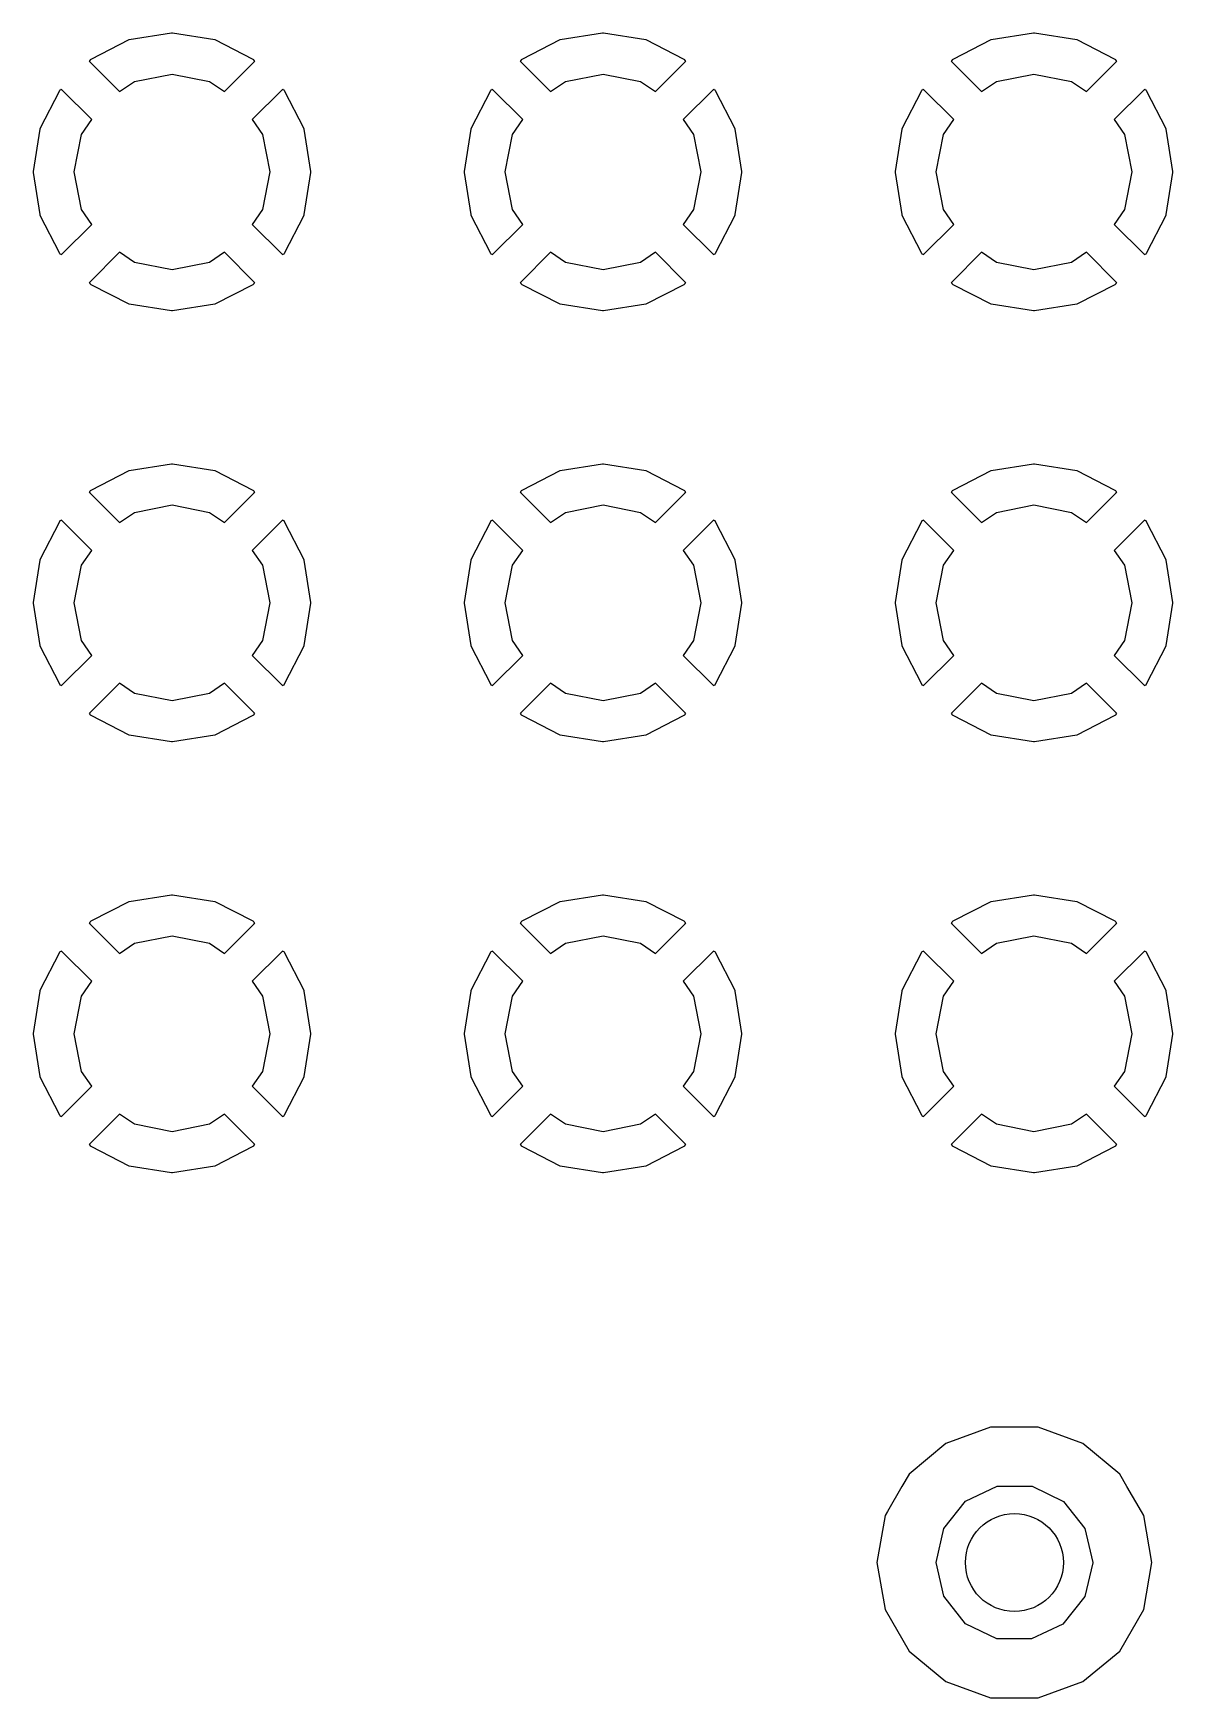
# Model space of a CAD drawing. Extents: x 115.8 to 161.6, y -138.2 to -92.4.
# Drawn here: x 153.146 to 156.054, y -119.895 to -115.646 of the extents above; entities that cross this region are included whole.
import ezdxf

# ---------------------------------------------------------------- set-up
doc = ezdxf.new("R2010")
doc.units = 0
doc.layers.add('BLACK', color=7, linetype='CONTINUOUS')

msp = doc.modelspace()

# ---------------------------------------------------------------- linework, layer by layer
at = {"layer": 'BLACK', "linetype": 'CONTINUOUS'}
for p, q in [((153.499, -115.646), (153.391, -115.663)), ((153.501, -115.646), (153.499, -115.646)), ((153.609, -115.663), (153.501, -115.646)), ((154.599, -115.646), (154.491, -115.663)), ((154.601, -115.646), (154.599, -115.646)), ((154.709, -115.663), (154.601, -115.646)), ((155.699, -115.646), (155.591, -115.663)), ((155.701, -115.646), (155.699, -115.646)), ((155.809, -115.663), (155.701, -115.646)), ((153.39, -115.663), (153.293, -115.713)), ((153.391, -115.663), (153.39, -115.663)), ((153.61, -115.663), (153.609, -115.663)), ((153.707, -115.713), (153.61, -115.663)), ((154.49, -115.663), (154.393, -115.713)), ((154.491, -115.663), (154.49, -115.663)), ((154.71, -115.663), (154.709, -115.663)), ((154.807, -115.713), (154.71, -115.663)), ((155.59, -115.663), (155.493, -115.713)), ((155.591, -115.663), (155.59, -115.663)), ((155.81, -115.663), (155.809, -115.663)), ((155.907, -115.713), (155.81, -115.663)), ((153.29, -115.716), (153.289, -115.717)), ((153.289, -115.717), (153.29, -115.719)), ((153.291, -115.714), (153.29, -115.716)), ((153.29, -115.719), (153.366, -115.795)), ((153.293, -115.713), (153.291, -115.714)), ((153.634, -115.795), (153.71, -115.719)), ((153.709, -115.714), (153.707, -115.713)), ((153.71, -115.716), (153.709, -115.714)), ((153.711, -115.717), (153.71, -115.716)), ((153.71, -115.719), (153.711, -115.717)), ((154.39, -115.716), (154.389, -115.717)), ((154.389, -115.717), (154.39, -115.719)), ((154.391, -115.714), (154.39, -115.716)), ((154.39, -115.719), (154.466, -115.795)), ((154.393, -115.713), (154.391, -115.714)), ((154.734, -115.795), (154.81, -115.719)), ((154.809, -115.714), (154.807, -115.713)), ((154.81, -115.716), (154.809, -115.714)), ((154.811, -115.717), (154.81, -115.716)), ((154.81, -115.719), (154.811, -115.717)), ((155.49, -115.716), (155.489, -115.717)), ((155.489, -115.717), (155.49, -115.719)), ((155.491, -115.714), (155.49, -115.716)), ((155.49, -115.719), (155.566, -115.795)), ((155.493, -115.713), (155.491, -115.714)), ((155.834, -115.795), (155.91, -115.719)), ((155.909, -115.714), (155.907, -115.713)), ((155.91, -115.716), (155.909, -115.714)), ((155.911, -115.717), (155.91, -115.716)), ((155.91, -115.719), (155.911, -115.717)), ((153.366, -115.795), (153.404, -115.769)), ((153.404, -115.769), (153.5, -115.75)), ((153.5, -115.75), (153.596, -115.769)), ((153.596, -115.769), (153.634, -115.795)), ((154.466, -115.795), (154.504, -115.769)), ((154.504, -115.769), (154.6, -115.75)), ((154.6, -115.75), (154.696, -115.769)), ((154.696, -115.769), (154.734, -115.795)), ((155.566, -115.795), (155.604, -115.769)), ((155.604, -115.769), (155.7, -115.75)), ((155.7, -115.75), (155.796, -115.769)), ((155.796, -115.769), (155.834, -115.795)), ((153.213, -115.793), (153.163, -115.89)), ((153.214, -115.791), (153.213, -115.793)), ((153.216, -115.79), (153.214, -115.791)), ((153.217, -115.789), (153.216, -115.79)), ((153.219, -115.79), (153.217, -115.789)), ((153.295, -115.866), (153.219, -115.79)), ((153.781, -115.79), (153.705, -115.866)), ((153.783, -115.789), (153.781, -115.79)), ((153.784, -115.79), (153.783, -115.789)), ((153.786, -115.791), (153.784, -115.79)), ((153.787, -115.793), (153.786, -115.791)), ((153.837, -115.89), (153.787, -115.793)), ((154.313, -115.793), (154.263, -115.89)), ((154.314, -115.791), (154.313, -115.793)), ((154.316, -115.79), (154.314, -115.791)), ((154.317, -115.789), (154.316, -115.79)), ((154.319, -115.79), (154.317, -115.789)), ((154.395, -115.866), (154.319, -115.79)), ((154.881, -115.79), (154.805, -115.866)), ((154.883, -115.789), (154.881, -115.79)), ((154.884, -115.79), (154.883, -115.789)), ((154.886, -115.791), (154.884, -115.79)), ((154.887, -115.793), (154.886, -115.791)), ((154.937, -115.89), (154.887, -115.793)), ((155.413, -115.793), (155.363, -115.89)), ((155.414, -115.791), (155.413, -115.793)), ((155.416, -115.79), (155.414, -115.791)), ((155.417, -115.789), (155.416, -115.79)), ((155.419, -115.79), (155.417, -115.789)), ((155.495, -115.866), (155.419, -115.79)), ((155.981, -115.79), (155.905, -115.866)), ((155.983, -115.789), (155.981, -115.79)), ((155.984, -115.79), (155.983, -115.789)), ((155.986, -115.791), (155.984, -115.79)), ((155.987, -115.793), (155.986, -115.791)), ((156.037, -115.89), (155.987, -115.793)), ((153.269, -115.904), (153.295, -115.866)), ((153.705, -115.866), (153.731, -115.904)), ((154.369, -115.904), (154.395, -115.866)), ((154.805, -115.866), (154.831, -115.904)), ((155.469, -115.904), (155.495, -115.866)), ((155.905, -115.866), (155.931, -115.904)), ((153.163, -115.891), (153.146, -115.999)), ((153.163, -115.89), (153.163, -115.891)), ((153.25, -116), (153.269, -115.904)), ((153.731, -115.904), (153.75, -116)), ((153.837, -115.891), (153.837, -115.89)), ((153.854, -115.999), (153.837, -115.891)), ((154.263, -115.891), (154.246, -115.999)), ((154.263, -115.89), (154.263, -115.891)), ((154.35, -116), (154.369, -115.904)), ((154.831, -115.904), (154.85, -116)), ((154.937, -115.891), (154.937, -115.89)), ((154.954, -115.999), (154.937, -115.891)), ((155.363, -115.891), (155.346, -115.999)), ((155.363, -115.89), (155.363, -115.891)), ((155.45, -116), (155.469, -115.904)), ((155.931, -115.904), (155.95, -116)), ((156.037, -115.891), (156.037, -115.89)), ((156.054, -115.999), (156.037, -115.891)), ((153.146, -115.999), (153.146, -116.001)), ((153.146, -116.001), (153.163, -116.109)), ((153.269, -116.096), (153.25, -116)), ((153.75, -116), (153.731, -116.096)), ((153.837, -116.109), (153.854, -116.001)), ((153.854, -116.001), (153.854, -115.999)), ((154.246, -115.999), (154.246, -116.001)), ((154.246, -116.001), (154.263, -116.109)), ((154.369, -116.096), (154.35, -116)), ((154.85, -116), (154.831, -116.096)), ((154.937, -116.109), (154.954, -116.001)), ((154.954, -116.001), (154.954, -115.999)), ((155.346, -115.999), (155.346, -116.001)), ((155.346, -116.001), (155.363, -116.109)), ((155.469, -116.096), (155.45, -116)), ((155.95, -116), (155.931, -116.096)), ((156.037, -116.109), (156.054, -116.001)), ((156.054, -116.001), (156.054, -115.999)), ((153.163, -116.109), (153.163, -116.11)), ((153.163, -116.11), (153.213, -116.207)), ((153.295, -116.134), (153.269, -116.096)), ((153.731, -116.096), (153.705, -116.134)), ((153.787, -116.207), (153.837, -116.11)), ((153.837, -116.11), (153.837, -116.109)), ((154.263, -116.109), (154.263, -116.11)), ((154.263, -116.11), (154.313, -116.207)), ((154.395, -116.134), (154.369, -116.096)), ((154.831, -116.096), (154.805, -116.134)), ((154.887, -116.207), (154.937, -116.11)), ((154.937, -116.11), (154.937, -116.109)), ((155.363, -116.109), (155.363, -116.11)), ((155.363, -116.11), (155.413, -116.207)), ((155.495, -116.134), (155.469, -116.096)), ((155.931, -116.096), (155.905, -116.134)), ((155.987, -116.207), (156.037, -116.11)), ((156.037, -116.11), (156.037, -116.109)), ((153.219, -116.21), (153.295, -116.134)), ((153.705, -116.134), (153.781, -116.21)), ((154.319, -116.21), (154.395, -116.134)), ((154.805, -116.134), (154.881, -116.21)), ((155.419, -116.21), (155.495, -116.134)), ((155.905, -116.134), (155.981, -116.21)), ((153.213, -116.207), (153.214, -116.209)), ((153.214, -116.209), (153.216, -116.21)), ((153.216, -116.21), (153.217, -116.211)), ((153.217, -116.211), (153.219, -116.21)), ((153.366, -116.205), (153.29, -116.281)), ((153.404, -116.231), (153.366, -116.205)), ((153.634, -116.205), (153.596, -116.231)), ((153.71, -116.281), (153.634, -116.205)), ((153.781, -116.21), (153.783, -116.211)), ((153.783, -116.211), (153.784, -116.21)), ((153.784, -116.21), (153.786, -116.209)), ((153.786, -116.209), (153.787, -116.207)), ((154.313, -116.207), (154.314, -116.209)), ((154.314, -116.209), (154.316, -116.21)), ((154.316, -116.21), (154.317, -116.211)), ((154.317, -116.211), (154.319, -116.21)), ((154.466, -116.205), (154.39, -116.281)), ((154.504, -116.231), (154.466, -116.205)), ((154.734, -116.205), (154.696, -116.231)), ((154.81, -116.281), (154.734, -116.205)), ((154.881, -116.21), (154.883, -116.211)), ((154.883, -116.211), (154.884, -116.21)), ((154.884, -116.21), (154.886, -116.209)), ((154.886, -116.209), (154.887, -116.207)), ((155.413, -116.207), (155.414, -116.209)), ((155.414, -116.209), (155.416, -116.21)), ((155.416, -116.21), (155.417, -116.211)), ((155.417, -116.211), (155.419, -116.21)), ((155.566, -116.205), (155.49, -116.281)), ((155.604, -116.231), (155.566, -116.205)), ((155.834, -116.205), (155.796, -116.231)), ((155.91, -116.281), (155.834, -116.205)), ((155.981, -116.21), (155.983, -116.211)), ((155.983, -116.211), (155.984, -116.21)), ((155.984, -116.21), (155.986, -116.209)), ((155.986, -116.209), (155.987, -116.207)), ((153.5, -116.25), (153.404, -116.231)), ((153.596, -116.231), (153.5, -116.25)), ((154.6, -116.25), (154.504, -116.231)), ((154.696, -116.231), (154.6, -116.25)), ((155.7, -116.25), (155.604, -116.231)), ((155.796, -116.231), (155.7, -116.25)), ((153.29, -116.281), (153.289, -116.283)), ((153.289, -116.283), (153.29, -116.284)), ((153.29, -116.284), (153.291, -116.286)), ((153.291, -116.286), (153.293, -116.287)), ((153.293, -116.287), (153.39, -116.337)), ((153.61, -116.337), (153.707, -116.287)), ((153.707, -116.287), (153.709, -116.286)), ((153.709, -116.286), (153.71, -116.284)), ((153.711, -116.283), (153.71, -116.281)), ((153.71, -116.284), (153.711, -116.283)), ((154.39, -116.281), (154.389, -116.283)), ((154.389, -116.283), (154.39, -116.284)), ((154.39, -116.284), (154.391, -116.286)), ((154.391, -116.286), (154.393, -116.287)), ((154.393, -116.287), (154.49, -116.337)), ((154.71, -116.337), (154.807, -116.287)), ((154.807, -116.287), (154.809, -116.286)), ((154.809, -116.286), (154.81, -116.284)), ((154.811, -116.283), (154.81, -116.281)), ((154.81, -116.284), (154.811, -116.283)), ((155.49, -116.281), (155.489, -116.283)), ((155.489, -116.283), (155.49, -116.284)), ((155.49, -116.284), (155.491, -116.286)), ((155.491, -116.286), (155.493, -116.287)), ((155.493, -116.287), (155.59, -116.337)), ((155.81, -116.337), (155.907, -116.287)), ((155.907, -116.287), (155.909, -116.286)), ((155.909, -116.286), (155.91, -116.284)), ((155.911, -116.283), (155.91, -116.281)), ((155.91, -116.284), (155.911, -116.283)), ((153.39, -116.337), (153.391, -116.337)), ((153.391, -116.337), (153.499, -116.354)), ((153.501, -116.354), (153.609, -116.337)), ((153.609, -116.337), (153.61, -116.337)), ((154.49, -116.337), (154.491, -116.337)), ((154.491, -116.337), (154.599, -116.354)), ((154.601, -116.354), (154.709, -116.337)), ((154.709, -116.337), (154.71, -116.337)), ((155.59, -116.337), (155.591, -116.337)), ((155.591, -116.337), (155.699, -116.354)), ((155.701, -116.354), (155.809, -116.337)), ((155.809, -116.337), (155.81, -116.337)), ((153.499, -116.354), (153.501, -116.354)), ((154.599, -116.354), (154.601, -116.354)), ((155.699, -116.354), (155.701, -116.354)), ((153.499, -116.746), (153.391, -116.763)), ((153.501, -116.746), (153.499, -116.746)), ((153.609, -116.763), (153.501, -116.746)), ((154.599, -116.746), (154.491, -116.763)), ((154.601, -116.746), (154.599, -116.746)), ((154.709, -116.763), (154.601, -116.746)), ((155.699, -116.746), (155.591, -116.763)), ((155.701, -116.746), (155.699, -116.746)), ((155.809, -116.763), (155.701, -116.746)), ((153.39, -116.763), (153.293, -116.813)), ((153.391, -116.763), (153.39, -116.763)), ((153.61, -116.763), (153.609, -116.763)), ((153.707, -116.813), (153.61, -116.763)), ((154.49, -116.763), (154.393, -116.813)), ((154.491, -116.763), (154.49, -116.763)), ((154.71, -116.763), (154.709, -116.763)), ((154.807, -116.813), (154.71, -116.763)), ((155.59, -116.763), (155.493, -116.813)), ((155.591, -116.763), (155.59, -116.763)), ((155.81, -116.763), (155.809, -116.763)), ((155.907, -116.813), (155.81, -116.763)), ((153.29, -116.816), (153.289, -116.817)), ((153.289, -116.817), (153.29, -116.819)), ((153.291, -116.814), (153.29, -116.816)), ((153.29, -116.819), (153.366, -116.895)), ((153.293, -116.813), (153.291, -116.814)), ((153.634, -116.895), (153.71, -116.819)), ((153.709, -116.814), (153.707, -116.813)), ((153.71, -116.816), (153.709, -116.814)), ((153.711, -116.817), (153.71, -116.816)), ((153.71, -116.819), (153.711, -116.817)), ((154.39, -116.816), (154.389, -116.817)), ((154.389, -116.817), (154.39, -116.819)), ((154.391, -116.814), (154.39, -116.816)), ((154.39, -116.819), (154.466, -116.895)), ((154.393, -116.813), (154.391, -116.814)), ((154.734, -116.895), (154.81, -116.819)), ((154.809, -116.814), (154.807, -116.813)), ((154.81, -116.816), (154.809, -116.814)), ((154.811, -116.817), (154.81, -116.816)), ((154.81, -116.819), (154.811, -116.817)), ((155.49, -116.816), (155.489, -116.817)), ((155.489, -116.817), (155.49, -116.819)), ((155.491, -116.814), (155.49, -116.816)), ((155.49, -116.819), (155.566, -116.895)), ((155.493, -116.813), (155.491, -116.814)), ((155.834, -116.895), (155.91, -116.819)), ((155.909, -116.814), (155.907, -116.813)), ((155.91, -116.816), (155.909, -116.814)), ((155.911, -116.817), (155.91, -116.816)), ((155.91, -116.819), (155.911, -116.817)), ((153.217, -116.889), (153.216, -116.89)), ((153.219, -116.89), (153.217, -116.889)), ((153.366, -116.895), (153.404, -116.869)), ((153.404, -116.869), (153.5, -116.85)), ((153.5, -116.85), (153.596, -116.869)), ((153.596, -116.869), (153.634, -116.895)), ((153.783, -116.889), (153.781, -116.89)), ((153.784, -116.89), (153.783, -116.889)), ((154.317, -116.889), (154.316, -116.89)), ((154.319, -116.89), (154.317, -116.889)), ((154.466, -116.895), (154.504, -116.869)), ((154.504, -116.869), (154.6, -116.85)), ((154.6, -116.85), (154.696, -116.869)), ((154.696, -116.869), (154.734, -116.895)), ((154.883, -116.889), (154.881, -116.89)), ((154.884, -116.89), (154.883, -116.889)), ((155.417, -116.889), (155.416, -116.89)), ((155.419, -116.89), (155.417, -116.889)), ((155.566, -116.895), (155.604, -116.869)), ((155.604, -116.869), (155.7, -116.85)), ((155.7, -116.85), (155.796, -116.869)), ((155.796, -116.869), (155.834, -116.895)), ((155.983, -116.889), (155.981, -116.89)), ((155.984, -116.89), (155.983, -116.889)), ((153.213, -116.893), (153.163, -116.99)), ((153.214, -116.891), (153.213, -116.893)), ((153.216, -116.89), (153.214, -116.891)), ((153.295, -116.966), (153.219, -116.89)), ((153.781, -116.89), (153.705, -116.966)), ((153.786, -116.891), (153.784, -116.89)), ((153.787, -116.893), (153.786, -116.891)), ((153.837, -116.99), (153.787, -116.893)), ((154.313, -116.893), (154.263, -116.99)), ((154.314, -116.891), (154.313, -116.893)), ((154.316, -116.89), (154.314, -116.891)), ((154.395, -116.966), (154.319, -116.89)), ((154.881, -116.89), (154.805, -116.966)), ((154.886, -116.891), (154.884, -116.89)), ((154.887, -116.893), (154.886, -116.891)), ((154.937, -116.99), (154.887, -116.893)), ((155.413, -116.893), (155.363, -116.99)), ((155.414, -116.891), (155.413, -116.893)), ((155.416, -116.89), (155.414, -116.891)), ((155.495, -116.966), (155.419, -116.89)), ((155.981, -116.89), (155.905, -116.966)), ((155.986, -116.891), (155.984, -116.89)), ((155.987, -116.893), (155.986, -116.891)), ((156.037, -116.99), (155.987, -116.893)), ((153.269, -117.004), (153.295, -116.966)), ((153.705, -116.966), (153.731, -117.004)), ((154.369, -117.004), (154.395, -116.966)), ((154.805, -116.966), (154.831, -117.004)), ((155.469, -117.004), (155.495, -116.966)), ((155.905, -116.966), (155.931, -117.004)), ((153.163, -116.991), (153.146, -117.099)), ((153.163, -116.99), (153.163, -116.991)), ((153.25, -117.1), (153.269, -117.004)), ((153.731, -117.004), (153.75, -117.1)), ((153.837, -116.991), (153.837, -116.99)), ((153.854, -117.099), (153.837, -116.991)), ((154.263, -116.991), (154.246, -117.099)), ((154.263, -116.99), (154.263, -116.991)), ((154.35, -117.1), (154.369, -117.004)), ((154.831, -117.004), (154.85, -117.1)), ((154.937, -116.991), (154.937, -116.99)), ((154.954, -117.099), (154.937, -116.991)), ((155.363, -116.991), (155.346, -117.099)), ((155.363, -116.99), (155.363, -116.991)), ((155.45, -117.1), (155.469, -117.004)), ((155.931, -117.004), (155.95, -117.1)), ((156.037, -116.991), (156.037, -116.99)), ((156.054, -117.099), (156.037, -116.991)), ((153.146, -117.099), (153.146, -117.101)), ((153.146, -117.101), (153.163, -117.209)), ((153.269, -117.196), (153.25, -117.1)), ((153.75, -117.1), (153.731, -117.196)), ((153.837, -117.209), (153.854, -117.101)), ((153.854, -117.101), (153.854, -117.099)), ((154.246, -117.099), (154.246, -117.101)), ((154.246, -117.101), (154.263, -117.209)), ((154.369, -117.196), (154.35, -117.1)), ((154.85, -117.1), (154.831, -117.196)), ((154.937, -117.209), (154.954, -117.101)), ((154.954, -117.101), (154.954, -117.099)), ((155.346, -117.099), (155.346, -117.101)), ((155.346, -117.101), (155.363, -117.209)), ((155.469, -117.196), (155.45, -117.1)), ((155.95, -117.1), (155.931, -117.196)), ((156.037, -117.209), (156.054, -117.101)), ((156.054, -117.101), (156.054, -117.099)), ((153.163, -117.209), (153.163, -117.21)), ((153.163, -117.21), (153.213, -117.307)), ((153.295, -117.234), (153.269, -117.196)), ((153.731, -117.196), (153.705, -117.234)), ((153.787, -117.307), (153.837, -117.21)), ((153.837, -117.21), (153.837, -117.209)), ((154.263, -117.209), (154.263, -117.21)), ((154.263, -117.21), (154.313, -117.307)), ((154.395, -117.234), (154.369, -117.196)), ((154.831, -117.196), (154.805, -117.234)), ((154.887, -117.307), (154.937, -117.21)), ((154.937, -117.21), (154.937, -117.209)), ((155.363, -117.209), (155.363, -117.21)), ((155.363, -117.21), (155.413, -117.307)), ((155.495, -117.234), (155.469, -117.196)), ((155.931, -117.196), (155.905, -117.234)), ((155.987, -117.307), (156.037, -117.21)), ((156.037, -117.21), (156.037, -117.209)), ((153.219, -117.31), (153.295, -117.234)), ((153.705, -117.234), (153.781, -117.31)), ((154.319, -117.31), (154.395, -117.234)), ((154.805, -117.234), (154.881, -117.31)), ((155.419, -117.31), (155.495, -117.234)), ((155.905, -117.234), (155.981, -117.31)), ((153.213, -117.307), (153.214, -117.309)), ((153.214, -117.309), (153.216, -117.31)), ((153.216, -117.31), (153.217, -117.311)), ((153.217, -117.311), (153.219, -117.31)), ((153.366, -117.305), (153.29, -117.381)), ((153.404, -117.331), (153.366, -117.305)), ((153.634, -117.305), (153.596, -117.331)), ((153.71, -117.381), (153.634, -117.305)), ((153.781, -117.31), (153.783, -117.311)), ((153.783, -117.311), (153.784, -117.31)), ((153.784, -117.31), (153.786, -117.309)), ((153.786, -117.309), (153.787, -117.307)), ((154.313, -117.307), (154.314, -117.309)), ((154.314, -117.309), (154.316, -117.31)), ((154.316, -117.31), (154.317, -117.311)), ((154.317, -117.311), (154.319, -117.31)), ((154.466, -117.305), (154.39, -117.381)), ((154.504, -117.331), (154.466, -117.305)), ((154.734, -117.305), (154.696, -117.331)), ((154.81, -117.381), (154.734, -117.305)), ((154.881, -117.31), (154.883, -117.311)), ((154.883, -117.311), (154.884, -117.31)), ((154.884, -117.31), (154.886, -117.309)), ((154.886, -117.309), (154.887, -117.307)), ((155.413, -117.307), (155.414, -117.309)), ((155.414, -117.309), (155.416, -117.31)), ((155.416, -117.31), (155.417, -117.311)), ((155.417, -117.311), (155.419, -117.31)), ((155.566, -117.305), (155.49, -117.381)), ((155.604, -117.331), (155.566, -117.305)), ((155.834, -117.305), (155.796, -117.331)), ((155.91, -117.381), (155.834, -117.305)), ((155.981, -117.31), (155.983, -117.311)), ((155.983, -117.311), (155.984, -117.31)), ((155.984, -117.31), (155.986, -117.309)), ((155.986, -117.309), (155.987, -117.307)), ((153.5, -117.35), (153.404, -117.331)), ((153.596, -117.331), (153.5, -117.35)), ((154.6, -117.35), (154.504, -117.331)), ((154.696, -117.331), (154.6, -117.35)), ((155.7, -117.35), (155.604, -117.331)), ((155.796, -117.331), (155.7, -117.35)), ((153.29, -117.381), (153.289, -117.383)), ((153.289, -117.383), (153.29, -117.384)), ((153.29, -117.384), (153.291, -117.386)), ((153.291, -117.386), (153.293, -117.387)), ((153.293, -117.387), (153.39, -117.437)), ((153.61, -117.437), (153.707, -117.387)), ((153.707, -117.387), (153.709, -117.386)), ((153.709, -117.386), (153.71, -117.384)), ((153.711, -117.383), (153.71, -117.381)), ((153.71, -117.384), (153.711, -117.383)), ((154.39, -117.381), (154.389, -117.383)), ((154.389, -117.383), (154.39, -117.384)), ((154.39, -117.384), (154.391, -117.386)), ((154.391, -117.386), (154.393, -117.387)), ((154.393, -117.387), (154.49, -117.437)), ((154.71, -117.437), (154.807, -117.387)), ((154.807, -117.387), (154.809, -117.386)), ((154.809, -117.386), (154.81, -117.384)), ((154.811, -117.383), (154.81, -117.381)), ((154.81, -117.384), (154.811, -117.383)), ((155.49, -117.381), (155.489, -117.383)), ((155.489, -117.383), (155.49, -117.384)), ((155.49, -117.384), (155.491, -117.386)), ((155.491, -117.386), (155.493, -117.387)), ((155.493, -117.387), (155.59, -117.437)), ((155.81, -117.437), (155.907, -117.387)), ((155.907, -117.387), (155.909, -117.386)), ((155.909, -117.386), (155.91, -117.384)), ((155.911, -117.383), (155.91, -117.381)), ((155.91, -117.384), (155.911, -117.383)), ((153.39, -117.437), (153.391, -117.437)), ((153.391, -117.437), (153.499, -117.454)), ((153.501, -117.454), (153.609, -117.437)), ((153.609, -117.437), (153.61, -117.437)), ((154.49, -117.437), (154.491, -117.437)), ((154.491, -117.437), (154.599, -117.454)), ((154.601, -117.454), (154.709, -117.437)), ((154.709, -117.437), (154.71, -117.437)), ((155.59, -117.437), (155.591, -117.437)), ((155.591, -117.437), (155.699, -117.454)), ((155.701, -117.454), (155.809, -117.437)), ((155.809, -117.437), (155.81, -117.437)), ((153.499, -117.454), (153.501, -117.454)), ((154.599, -117.454), (154.601, -117.454)), ((155.699, -117.454), (155.701, -117.454)), ((153.39, -117.863), (153.293, -117.913)), ((153.391, -117.863), (153.39, -117.863)), ((153.499, -117.846), (153.391, -117.863)), ((153.501, -117.846), (153.499, -117.846)), ((153.609, -117.863), (153.501, -117.846)), ((153.61, -117.863), (153.609, -117.863)), ((153.707, -117.913), (153.61, -117.863)), ((154.49, -117.863), (154.393, -117.913)), ((154.491, -117.863), (154.49, -117.863)), ((154.599, -117.846), (154.491, -117.863)), ((154.601, -117.846), (154.599, -117.846)), ((154.709, -117.863), (154.601, -117.846)), ((154.71, -117.863), (154.709, -117.863)), ((154.807, -117.913), (154.71, -117.863)), ((155.59, -117.863), (155.493, -117.913)), ((155.591, -117.863), (155.59, -117.863)), ((155.699, -117.846), (155.591, -117.863)), ((155.701, -117.846), (155.699, -117.846)), ((155.809, -117.863), (155.701, -117.846)), ((155.81, -117.863), (155.809, -117.863)), ((155.907, -117.913), (155.81, -117.863)), ((153.29, -117.916), (153.289, -117.917)), ((153.289, -117.917), (153.29, -117.919)), ((153.291, -117.914), (153.29, -117.916)), ((153.29, -117.919), (153.366, -117.995)), ((153.293, -117.913), (153.291, -117.914)), ((153.404, -117.969), (153.5, -117.95)), ((153.5, -117.95), (153.596, -117.969)), ((153.634, -117.995), (153.71, -117.919)), ((153.709, -117.914), (153.707, -117.913)), ((153.71, -117.916), (153.709, -117.914)), ((153.711, -117.917), (153.71, -117.916)), ((153.71, -117.919), (153.711, -117.917)), ((154.39, -117.916), (154.389, -117.917)), ((154.389, -117.917), (154.39, -117.919)), ((154.391, -117.914), (154.39, -117.916)), ((154.39, -117.919), (154.466, -117.995)), ((154.393, -117.913), (154.391, -117.914)), ((154.504, -117.969), (154.6, -117.95)), ((154.6, -117.95), (154.696, -117.969)), ((154.734, -117.995), (154.81, -117.919)), ((154.809, -117.914), (154.807, -117.913)), ((154.81, -117.916), (154.809, -117.914)), ((154.811, -117.917), (154.81, -117.916)), ((154.81, -117.919), (154.811, -117.917)), ((155.49, -117.916), (155.489, -117.917)), ((155.489, -117.917), (155.49, -117.919)), ((155.491, -117.914), (155.49, -117.916)), ((155.49, -117.919), (155.566, -117.995)), ((155.493, -117.913), (155.491, -117.914)), ((155.604, -117.969), (155.7, -117.95)), ((155.7, -117.95), (155.796, -117.969)), ((155.834, -117.995), (155.91, -117.919)), ((155.909, -117.914), (155.907, -117.913)), ((155.91, -117.916), (155.909, -117.914)), ((155.911, -117.917), (155.91, -117.916)), ((155.91, -117.919), (155.911, -117.917)), ((153.213, -117.993), (153.163, -118.09)), ((153.214, -117.991), (153.213, -117.993)), ((153.216, -117.99), (153.214, -117.991)), ((153.217, -117.989), (153.216, -117.99)), ((153.219, -117.99), (153.217, -117.989)), ((153.295, -118.066), (153.219, -117.99)), ((153.366, -117.995), (153.404, -117.969)), ((153.596, -117.969), (153.634, -117.995)), ((153.781, -117.99), (153.705, -118.066)), ((153.783, -117.989), (153.781, -117.99)), ((153.784, -117.99), (153.783, -117.989)), ((153.786, -117.991), (153.784, -117.99)), ((153.787, -117.993), (153.786, -117.991)), ((153.837, -118.09), (153.787, -117.993)), ((154.313, -117.993), (154.263, -118.09)), ((154.314, -117.991), (154.313, -117.993)), ((154.316, -117.99), (154.314, -117.991)), ((154.317, -117.989), (154.316, -117.99)), ((154.319, -117.99), (154.317, -117.989)), ((154.395, -118.066), (154.319, -117.99)), ((154.466, -117.995), (154.504, -117.969)), ((154.696, -117.969), (154.734, -117.995)), ((154.881, -117.99), (154.805, -118.066)), ((154.883, -117.989), (154.881, -117.99)), ((154.884, -117.99), (154.883, -117.989)), ((154.886, -117.991), (154.884, -117.99)), ((154.887, -117.993), (154.886, -117.991)), ((154.937, -118.09), (154.887, -117.993)), ((155.413, -117.993), (155.363, -118.09)), ((155.414, -117.991), (155.413, -117.993)), ((155.416, -117.99), (155.414, -117.991)), ((155.417, -117.989), (155.416, -117.99)), ((155.419, -117.99), (155.417, -117.989)), ((155.495, -118.066), (155.419, -117.99)), ((155.566, -117.995), (155.604, -117.969)), ((155.796, -117.969), (155.834, -117.995)), ((155.981, -117.99), (155.905, -118.066)), ((155.983, -117.989), (155.981, -117.99)), ((155.984, -117.99), (155.983, -117.989)), ((155.986, -117.991), (155.984, -117.99)), ((155.987, -117.993), (155.986, -117.991)), ((156.037, -118.09), (155.987, -117.993)), ((153.269, -118.104), (153.295, -118.066)), ((153.705, -118.066), (153.731, -118.104)), ((154.369, -118.104), (154.395, -118.066)), ((154.805, -118.066), (154.831, -118.104)), ((155.469, -118.104), (155.495, -118.066)), ((155.905, -118.066), (155.931, -118.104)), ((153.163, -118.091), (153.146, -118.199)), ((153.163, -118.09), (153.163, -118.091)), ((153.25, -118.2), (153.269, -118.104)), ((153.731, -118.104), (153.75, -118.2)), ((153.837, -118.091), (153.837, -118.09)), ((153.854, -118.199), (153.837, -118.091)), ((154.263, -118.091), (154.246, -118.199)), ((154.263, -118.09), (154.263, -118.091)), ((154.35, -118.2), (154.369, -118.104)), ((154.831, -118.104), (154.85, -118.2)), ((154.937, -118.091), (154.937, -118.09)), ((154.954, -118.199), (154.937, -118.091)), ((155.363, -118.091), (155.346, -118.199)), ((155.363, -118.09), (155.363, -118.091)), ((155.45, -118.2), (155.469, -118.104)), ((155.931, -118.104), (155.95, -118.2)), ((156.037, -118.091), (156.037, -118.09)), ((156.054, -118.199), (156.037, -118.091)), ((153.146, -118.199), (153.146, -118.201)), ((153.146, -118.201), (153.163, -118.309)), ((153.269, -118.296), (153.25, -118.2)), ((153.75, -118.2), (153.731, -118.296)), ((153.837, -118.309), (153.854, -118.201)), ((153.854, -118.201), (153.854, -118.199)), ((154.246, -118.199), (154.246, -118.201)), ((154.246, -118.201), (154.263, -118.309)), ((154.369, -118.296), (154.35, -118.2)), ((154.85, -118.2), (154.831, -118.296)), ((154.937, -118.309), (154.954, -118.201)), ((154.954, -118.201), (154.954, -118.199)), ((155.346, -118.199), (155.346, -118.201)), ((155.346, -118.201), (155.363, -118.309)), ((155.469, -118.296), (155.45, -118.2)), ((155.95, -118.2), (155.931, -118.296)), ((156.037, -118.309), (156.054, -118.201)), ((156.054, -118.201), (156.054, -118.199)), ((153.163, -118.309), (153.163, -118.31)), ((153.163, -118.31), (153.213, -118.407)), ((153.219, -118.41), (153.295, -118.334)), ((153.295, -118.334), (153.269, -118.296)), ((153.731, -118.296), (153.705, -118.334)), ((153.705, -118.334), (153.781, -118.41)), ((153.787, -118.407), (153.837, -118.31)), ((153.837, -118.31), (153.837, -118.309)), ((154.263, -118.309), (154.263, -118.31)), ((154.263, -118.31), (154.313, -118.407)), ((154.319, -118.41), (154.395, -118.334)), ((154.395, -118.334), (154.369, -118.296)), ((154.831, -118.296), (154.805, -118.334)), ((154.805, -118.334), (154.881, -118.41)), ((154.887, -118.407), (154.937, -118.31)), ((154.937, -118.31), (154.937, -118.309)), ((155.363, -118.309), (155.363, -118.31)), ((155.363, -118.31), (155.413, -118.407)), ((155.419, -118.41), (155.495, -118.334)), ((155.495, -118.334), (155.469, -118.296)), ((155.931, -118.296), (155.905, -118.334)), ((155.905, -118.334), (155.981, -118.41)), ((155.987, -118.407), (156.037, -118.31)), ((156.037, -118.31), (156.037, -118.309)), ((153.213, -118.407), (153.214, -118.409)), ((153.214, -118.409), (153.216, -118.41)), ((153.216, -118.41), (153.217, -118.411)), ((153.217, -118.411), (153.219, -118.41)), ((153.366, -118.405), (153.29, -118.481)), ((153.404, -118.431), (153.366, -118.405)), ((153.634, -118.405), (153.596, -118.431)), ((153.71, -118.481), (153.634, -118.405)), ((153.781, -118.41), (153.783, -118.411)), ((153.783, -118.411), (153.784, -118.41)), ((153.784, -118.41), (153.786, -118.409)), ((153.786, -118.409), (153.787, -118.407)), ((154.313, -118.407), (154.314, -118.409)), ((154.314, -118.409), (154.316, -118.41)), ((154.316, -118.41), (154.317, -118.411)), ((154.317, -118.411), (154.319, -118.41)), ((154.466, -118.405), (154.39, -118.481)), ((154.504, -118.431), (154.466, -118.405)), ((154.734, -118.405), (154.696, -118.431)), ((154.81, -118.481), (154.734, -118.405)), ((154.881, -118.41), (154.883, -118.411)), ((154.883, -118.411), (154.884, -118.41)), ((154.884, -118.41), (154.886, -118.409)), ((154.886, -118.409), (154.887, -118.407)), ((155.413, -118.407), (155.414, -118.409)), ((155.414, -118.409), (155.416, -118.41)), ((155.416, -118.41), (155.417, -118.411)), ((155.417, -118.411), (155.419, -118.41)), ((155.566, -118.405), (155.49, -118.481)), ((155.604, -118.431), (155.566, -118.405)), ((155.834, -118.405), (155.796, -118.431)), ((155.91, -118.481), (155.834, -118.405)), ((155.981, -118.41), (155.983, -118.411)), ((155.983, -118.411), (155.984, -118.41)), ((155.984, -118.41), (155.986, -118.409)), ((155.986, -118.409), (155.987, -118.407)), ((153.5, -118.45), (153.404, -118.431)), ((153.596, -118.431), (153.5, -118.45)), ((154.6, -118.45), (154.504, -118.431)), ((154.696, -118.431), (154.6, -118.45)), ((155.7, -118.45), (155.604, -118.431)), ((155.796, -118.431), (155.7, -118.45)), ((153.29, -118.481), (153.289, -118.483)), ((153.289, -118.483), (153.29, -118.484)), ((153.29, -118.484), (153.291, -118.486)), ((153.291, -118.486), (153.293, -118.487)), ((153.293, -118.487), (153.39, -118.537)), ((153.61, -118.537), (153.707, -118.487)), ((153.707, -118.487), (153.709, -118.486)), ((153.709, -118.486), (153.71, -118.484)), ((153.711, -118.483), (153.71, -118.481)), ((153.71, -118.484), (153.711, -118.483)), ((154.39, -118.481), (154.389, -118.483)), ((154.389, -118.483), (154.39, -118.484)), ((154.39, -118.484), (154.391, -118.486)), ((154.391, -118.486), (154.393, -118.487)), ((154.393, -118.487), (154.49, -118.537)), ((154.71, -118.537), (154.807, -118.487)), ((154.807, -118.487), (154.809, -118.486)), ((154.809, -118.486), (154.81, -118.484)), ((154.811, -118.483), (154.81, -118.481)), ((154.81, -118.484), (154.811, -118.483)), ((155.49, -118.481), (155.489, -118.483)), ((155.489, -118.483), (155.49, -118.484)), ((155.49, -118.484), (155.491, -118.486)), ((155.491, -118.486), (155.493, -118.487)), ((155.493, -118.487), (155.59, -118.537)), ((155.81, -118.537), (155.907, -118.487)), ((155.907, -118.487), (155.909, -118.486)), ((155.909, -118.486), (155.91, -118.484)), ((155.911, -118.483), (155.91, -118.481)), ((155.91, -118.484), (155.911, -118.483)), ((153.39, -118.537), (153.391, -118.537)), ((153.391, -118.537), (153.499, -118.554)), ((153.501, -118.554), (153.609, -118.537)), ((153.609, -118.537), (153.61, -118.537)), ((154.49, -118.537), (154.491, -118.537)), ((154.491, -118.537), (154.599, -118.554)), ((154.601, -118.554), (154.709, -118.537)), ((154.709, -118.537), (154.71, -118.537)), ((155.59, -118.537), (155.591, -118.537)), ((155.591, -118.537), (155.699, -118.554)), ((155.701, -118.554), (155.809, -118.537)), ((155.809, -118.537), (155.81, -118.537)), ((153.499, -118.554), (153.501, -118.554)), ((154.599, -118.554), (154.601, -118.554)), ((155.699, -118.554), (155.701, -118.554)), ((155.589, -119.204), (155.475, -119.246)), ((155.711, -119.204), (155.589, -119.204)), ((155.825, -119.246), (155.711, -119.204)), ((155.475, -119.246), (155.381, -119.324)), ((155.919, -119.324), (155.825, -119.246)), ((155.381, -119.324), (155.363, -119.356)), ((155.937, -119.356), (155.919, -119.324)), ((155.363, -119.356), (155.326, -119.42)), ((155.47, -119.463), (155.525, -119.393)), ((155.525, -119.393), (155.606, -119.355)), ((155.606, -119.355), (155.695, -119.355)), ((155.695, -119.355), (155.775, -119.394)), ((155.775, -119.394), (155.83, -119.463)), ((155.974, -119.42), (155.937, -119.356)), ((155.32, -119.43), (155.299, -119.55)), ((155.326, -119.42), (155.32, -119.43)), ((155.98, -119.43), (155.974, -119.42)), ((156.001, -119.55), (155.98, -119.43)), ((155.45, -119.55), (155.47, -119.463)), ((155.83, -119.463), (155.85, -119.55)), ((155.299, -119.55), (155.32, -119.67)), ((155.47, -119.636), (155.45, -119.55)), ((155.85, -119.551), (155.83, -119.637)), ((155.85, -119.55), (155.85, -119.551)), ((155.98, -119.67), (156.001, -119.55)), ((155.525, -119.706), (155.47, -119.636)), ((155.83, -119.637), (155.774, -119.707)), ((155.32, -119.67), (155.381, -119.776)), ((155.919, -119.776), (155.98, -119.67)), ((155.605, -119.745), (155.525, -119.706)), ((155.774, -119.707), (155.694, -119.745)), ((155.381, -119.776), (155.475, -119.854)), ((155.694, -119.745), (155.605, -119.745)), ((155.825, -119.854), (155.919, -119.776)), ((155.475, -119.854), (155.589, -119.895)), ((155.711, -119.895), (155.825, -119.854)), ((155.589, -119.895), (155.711, -119.895))]:
    msp.add_line(p, q, dxfattribs=at)
at = {"layer": 'BLACK'}
msp.add_circle((155.65, -119.55), 0.125, dxfattribs=at)

doc.saveas('drawing.dxf')
